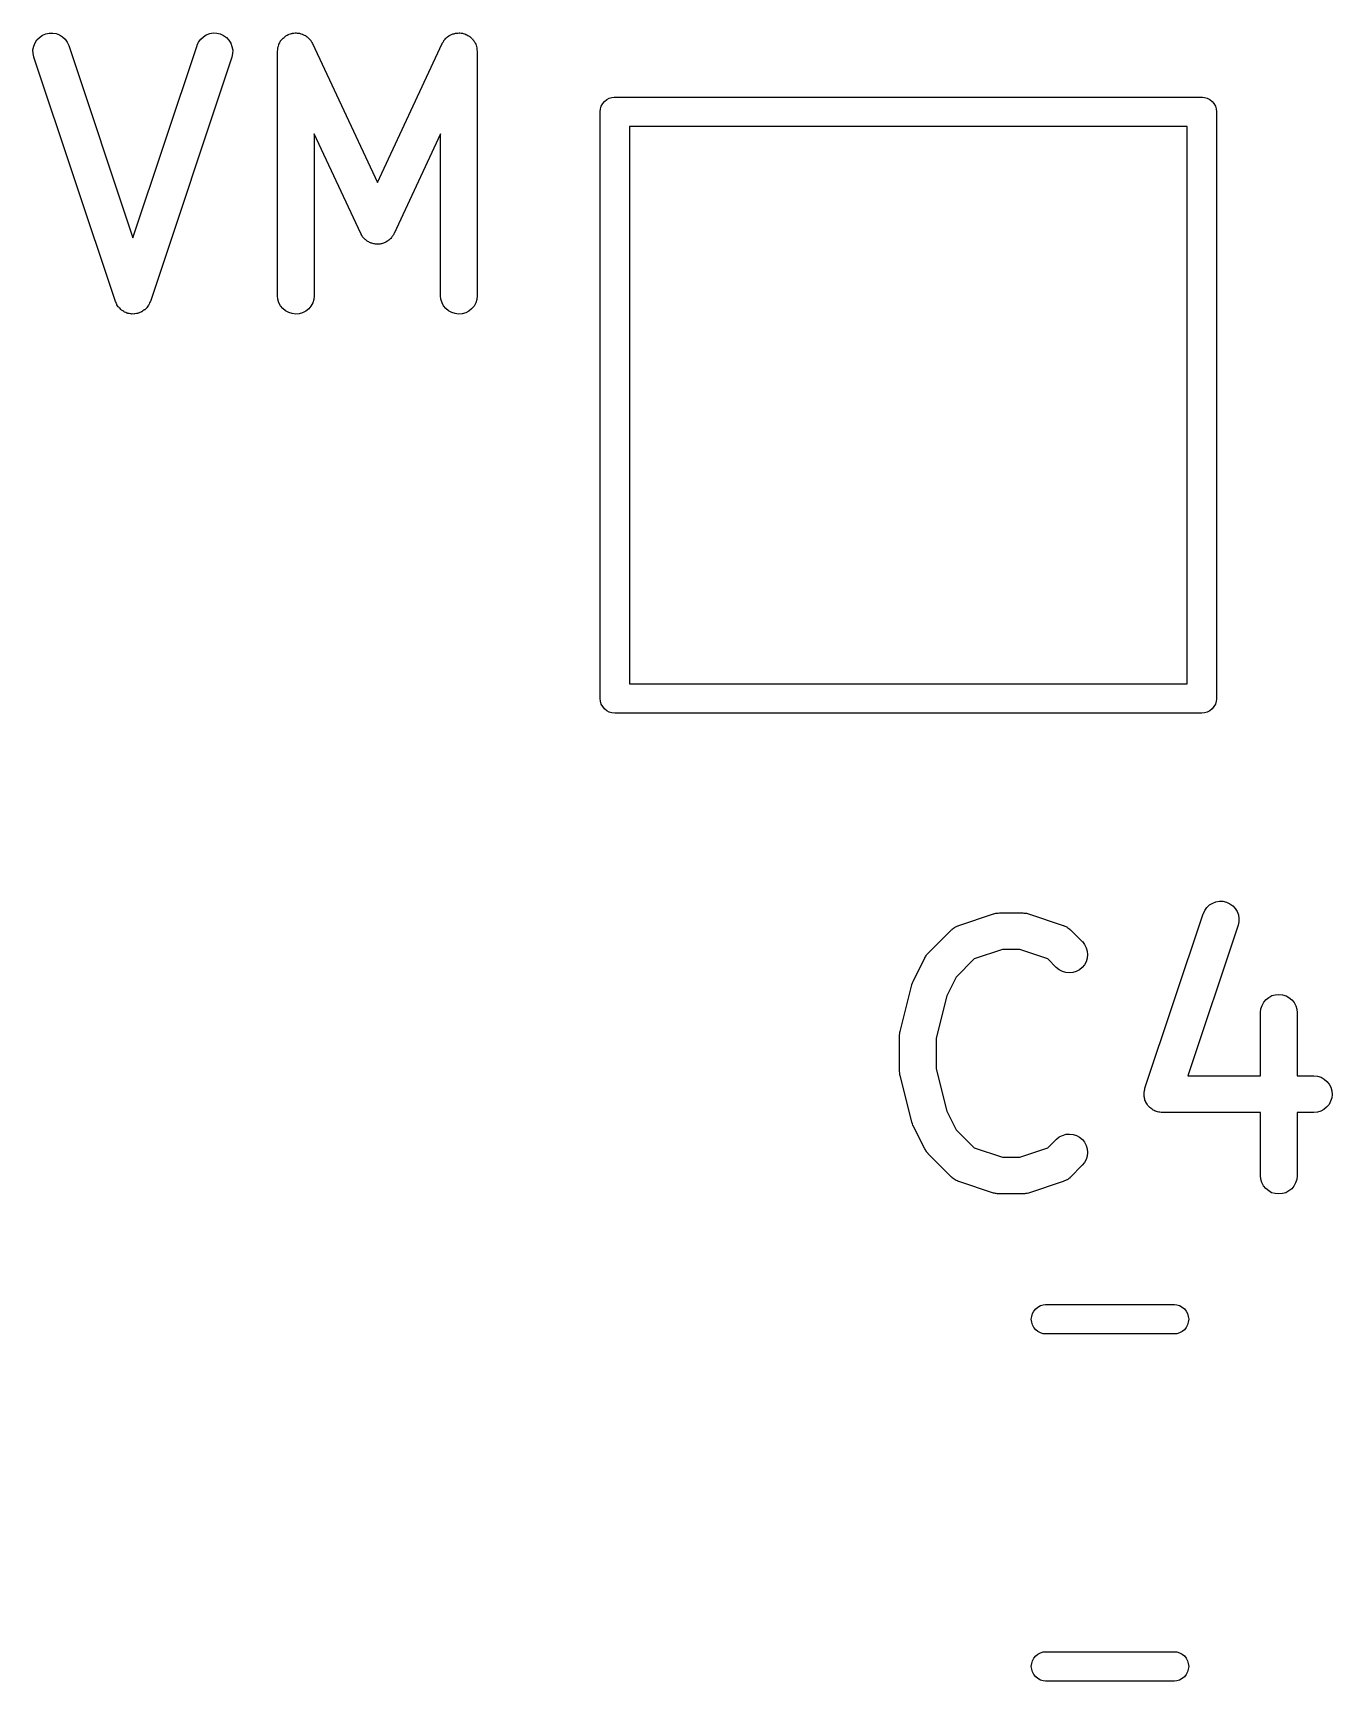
# Model space of a CAD drawing. Extents: x 156.4 to 200.3, y -120.7 to -71.6.
# Drawn here: x 178.72 to 184.03, y -103.22 to -96.48 of the extents above; entities that cross this region are included whole.
import ezdxf

# ---------------------------------------------------------------- set-up
doc = ezdxf.new("R2010")
doc.units = 0
doc.layers.add('BLACK', color=7, linetype='CONTINUOUS')

msp = doc.modelspace()

# ---------------------------------------------------------------- linework, layer by layer
at = {"layer": 'BLACK', "linetype": 'CONTINUOUS'}
for p, q in [((178.759, -96.4869), (178.772, -96.4811)), ((178.772, -96.4811), (178.786, -96.4779)), ((178.786, -96.4779), (178.801, -96.4776)), ((178.801, -96.4776), (178.815, -96.4801)), ((178.815, -96.4801), (178.829, -96.4854)), ((178.829, -96.4854), (178.841, -96.4933)), ((179.417, -96.4926), (179.429, -96.485)), ((179.429, -96.485), (179.443, -96.4799)), ((179.443, -96.4799), (179.457, -96.4775)), ((179.457, -96.4775), (179.472, -96.478)), ((179.472, -96.478), (179.486, -96.4814)), ((179.486, -96.4814), (179.499, -96.4875)), ((179.759, -96.487), (179.764, -96.4842)), ((179.764, -96.4842), (179.766, -96.4836)), ((179.766, -96.4836), (179.767, -96.4828)), ((179.767, -96.4828), (179.773, -96.4813)), ((179.773, -96.4813), (179.778, -96.4794)), ((179.778, -96.4794), (179.78, -96.4792)), ((179.78, -96.4792), (179.781, -96.4787)), ((179.781, -96.4787), (179.787, -96.4782)), ((179.787, -96.4782), (179.792, -96.4774)), ((179.792, -96.4774), (179.794, -96.4775)), ((179.794, -96.4775), (179.796, -96.4774)), ((179.796, -96.4774), (179.801, -96.478)), ((179.801, -96.478), (179.807, -96.4783)), ((179.807, -96.4783), (179.809, -96.4787)), ((179.809, -96.4787), (179.81, -96.4789)), ((179.81, -96.4789), (179.816, -96.4806)), ((179.816, -96.4806), (179.821, -96.482)), ((179.821, -96.482), (179.823, -96.4827)), ((179.823, -96.4827), (179.824, -96.4832)), ((179.824, -96.4832), (179.829, -96.4859)), ((179.829, -96.4859), (179.834, -96.4884)), ((180.424, -96.4878), (180.429, -96.4854)), ((180.429, -96.4854), (180.434, -96.4828)), ((180.434, -96.4828), (180.435, -96.4824)), ((180.435, -96.4824), (180.437, -96.4816)), ((180.437, -96.4816), (180.442, -96.4803)), ((180.442, -96.4803), (180.448, -96.4787)), ((180.448, -96.4787), (180.45, -96.4786)), ((180.45, -96.4786), (180.451, -96.4781)), ((180.451, -96.4781), (180.457, -96.4779)), ((180.457, -96.4779), (180.462, -96.4774)), ((180.462, -96.4774), (180.464, -96.4776)), ((180.464, -96.4776), (180.466, -96.4775)), ((180.466, -96.4775), (180.471, -96.4783)), ((180.471, -96.4783), (180.477, -96.4789)), ((180.477, -96.4789), (180.479, -96.4794)), ((180.479, -96.4794), (180.48, -96.4797)), ((180.48, -96.4797), (180.486, -96.4816)), ((180.486, -96.4816), (180.491, -96.4832)), ((180.491, -96.4832), (180.492, -96.4841)), ((180.492, -96.4841), (180.494, -96.4846)), ((180.494, -96.4846), (180.499, -96.4875)), ((178.72, -96.5461), (178.723, -96.5318)), ((178.721, -96.5608), (178.72, -96.5461)), ((178.723, -96.5318), (178.729, -96.5181)), ((178.729, -96.5181), (178.736, -96.5058)), ((178.736, -96.5058), (178.747, -96.4953)), ((178.747, -96.4953), (178.759, -96.4869)), ((178.841, -96.4933), (178.852, -96.5033)), ((178.852, -96.5033), (178.86, -96.5153)), ((178.86, -96.5153), (178.866, -96.5287)), ((178.866, -96.5287), (179.129, -97.3152)), ((179.129, -97.3152), (179.391, -96.5287)), ((179.391, -96.5277), (179.397, -96.5144)), ((179.391, -96.5287), (179.391, -96.5277)), ((179.397, -96.5144), (179.406, -96.5026)), ((179.406, -96.5026), (179.417, -96.4926)), ((179.499, -96.4875), (179.511, -96.496)), ((179.511, -96.496), (179.521, -96.5067)), ((179.521, -96.5067), (179.529, -96.5191)), ((179.529, -96.5191), (179.534, -96.5328)), ((179.534, -96.5328), (179.537, -96.5472)), ((179.537, -96.5472), (179.536, -96.5618)), ((179.72, -96.5513), (179.721, -96.5458)), ((179.72, -96.5524), (179.72, -96.5513)), ((179.72, -97.5524), (179.72, -96.5524)), ((179.721, -96.5402), (179.722, -96.5385)), ((179.721, -96.5458), (179.721, -96.5402)), ((179.722, -96.5368), (179.724, -96.5314)), ((179.722, -96.5385), (179.722, -96.5368)), ((179.724, -96.5314), (179.725, -96.526)), ((179.725, -96.526), (179.726, -96.5245)), ((179.726, -96.5228), (179.729, -96.5179)), ((179.726, -96.5245), (179.726, -96.5228)), ((179.729, -96.5179), (179.731, -96.5129)), ((179.731, -96.5129), (179.733, -96.5115)), ((179.733, -96.51), (179.737, -96.5057)), ((179.733, -96.5115), (179.733, -96.51)), ((179.737, -96.5057), (179.74, -96.5012)), ((179.74, -96.5012), (179.742, -96.5001)), ((179.742, -96.5001), (179.743, -96.4988)), ((179.743, -96.4988), (179.747, -96.4953)), ((179.747, -96.4953), (179.751, -96.4916)), ((179.751, -96.4916), (179.753, -96.4907)), ((179.753, -96.4907), (179.754, -96.4896)), ((179.754, -96.4896), (179.759, -96.487)), ((179.834, -96.4884), (179.836, -96.4894)), ((179.836, -96.4894), (179.837, -96.4902)), ((179.837, -96.4902), (179.842, -96.4938)), ((179.842, -96.4938), (179.846, -96.4972)), ((179.846, -96.4972), (179.847, -96.4984)), ((179.847, -96.4984), (179.848, -96.4995)), ((179.848, -96.4995), (179.852, -96.5039)), ((179.852, -96.5039), (179.856, -96.5081)), ((179.856, -96.5081), (179.857, -96.5095)), ((179.857, -96.5095), (179.858, -96.5109)), ((179.858, -96.5109), (179.86, -96.5158)), ((179.86, -96.5158), (179.863, -96.5207)), ((179.863, -96.5207), (180.129, -97.0893)), ((180.129, -97.0893), (180.394, -96.5207)), ((180.394, -96.5197), (180.397, -96.5149)), ((180.394, -96.5207), (180.394, -96.5197)), ((180.397, -96.5149), (180.4, -96.51)), ((180.4, -96.51), (180.401, -96.5087)), ((180.401, -96.5087), (180.402, -96.5072)), ((180.402, -96.5072), (180.406, -96.5031)), ((180.406, -96.5031), (180.409, -96.4988)), ((180.409, -96.4988), (180.411, -96.4977)), ((180.411, -96.4977), (180.412, -96.4965)), ((180.412, -96.4965), (180.416, -96.4931)), ((180.416, -96.4931), (180.421, -96.4896)), ((180.421, -96.4896), (180.422, -96.4888)), ((180.422, -96.4888), (180.424, -96.4878)), ((180.499, -96.4875), (180.504, -96.4902)), ((180.504, -96.4902), (180.505, -96.4913)), ((180.505, -96.4913), (180.507, -96.4922)), ((180.507, -96.4922), (180.511, -96.496)), ((180.511, -96.496), (180.515, -96.4995)), ((180.515, -96.4995), (180.516, -96.5009)), ((180.516, -96.5009), (180.517, -96.502)), ((180.517, -96.502), (180.521, -96.5065)), ((180.521, -96.5065), (180.524, -96.5109)), ((180.524, -96.5109), (180.525, -96.5124)), ((180.525, -96.5124), (180.526, -96.5138)), ((180.526, -96.5138), (180.529, -96.5189)), ((180.529, -96.5189), (180.531, -96.5238)), ((180.531, -96.5238), (180.532, -96.5254)), ((180.532, -96.5254), (180.532, -96.527)), ((180.532, -96.527), (180.534, -96.5324)), ((180.534, -96.5324), (180.535, -96.5378)), ((180.535, -96.5378), (180.536, -96.5395)), ((180.536, -96.5395), (180.536, -96.5412)), ((180.536, -96.5412), (180.536, -96.5468)), ((180.536, -96.5468), (180.537, -96.5524)), ((180.537, -96.5524), (180.537, -97.5524)), ((178.724, -96.5751), (178.721, -96.5608)), ((178.724, -96.5761), (178.724, -96.5751)), ((179.057, -97.5761), (178.724, -96.5761)), ((179.533, -96.5761), (179.2, -97.5761)), ((179.536, -96.5618), (179.533, -96.5761)), ((181.057, -96.7574), (181.067, -96.7499)), ((181.067, -96.7499), (181.077, -96.7443)), ((181.077, -96.7443), (181.088, -96.7409)), ((181.088, -96.7409), (181.097, -96.74)), ((181.097, -96.74), (181.1, -96.7397)), ((181.097, -96.74), (181.097, -96.74)), ((181.1, -96.7397), (181.103, -96.74)), ((181.103, -96.74), (183.497, -96.74)), ((183.497, -96.74), (183.5, -96.7397)), ((183.5, -96.7397), (183.503, -96.74)), ((183.503, -96.74), (183.503, -96.74)), ((183.503, -96.74), (183.512, -96.7409)), ((183.512, -96.7409), (183.523, -96.7443)), ((183.523, -96.7443), (183.533, -96.7499)), ((183.533, -96.7499), (183.543, -96.7574)), ((181.04, -96.8), (181.041, -96.7882)), ((181.04, -96.803), (181.04, -96.8)), ((181.04, -99.1971), (181.04, -96.803)), ((181.041, -96.7882), (181.044, -96.7769)), ((181.044, -96.7769), (181.05, -96.7665)), ((181.05, -96.7665), (181.057, -96.7574)), ((183.543, -96.7574), (183.55, -96.7665)), ((183.55, -96.7665), (183.556, -96.7769)), ((183.556, -96.7769), (183.559, -96.7882)), ((183.559, -96.7882), (183.56, -96.8)), ((183.56, -96.8), (183.56, -96.8029)), ((183.56, -96.8029), (183.56, -99.1971)), ((180.061, -97.2984), (179.87, -96.8904)), ((179.87, -96.8904), (179.87, -97.5524)), ((180.387, -96.8904), (180.197, -97.2984)), ((180.387, -97.5524), (180.387, -96.8904)), ((181.16, -96.86), (181.16, -99.14)), ((183.44, -96.86), (181.16, -96.86)), ((183.44, -99.14), (183.44, -96.86)), ((180.063, -97.3017), (180.061, -97.2984)), ((180.064, -97.3053), (180.063, -97.3017)), ((180.066, -97.308), (180.064, -97.3053)), ((180.068, -97.311), (180.066, -97.308)), ((180.071, -97.3139), (180.068, -97.311)), ((180.073, -97.317), (180.071, -97.3139)), ((180.076, -97.3193), (180.073, -97.317)), ((180.078, -97.3219), (180.076, -97.3193)), ((180.081, -97.3242), (180.078, -97.3219)), ((180.084, -97.3269), (180.081, -97.3242)), ((180.087, -97.3286), (180.084, -97.3269)), ((180.09, -97.3307), (180.087, -97.3286)), ((180.093, -97.3324), (180.09, -97.3307)), ((180.096, -97.3344), (180.093, -97.3324)), ((180.1, -97.3356), (180.096, -97.3344)), ((180.103, -97.3371), (180.1, -97.3356)), ((180.106, -97.338), (180.103, -97.3371)), ((180.11, -97.3394), (180.106, -97.338)), ((180.114, -97.3399), (180.11, -97.3394)), ((180.117, -97.3407), (180.114, -97.3399)), ((180.121, -97.341), (180.117, -97.3407)), ((180.125, -97.3416), (180.121, -97.341)), ((180.128, -97.3414), (180.125, -97.3416)), ((180.131, -97.3416), (180.128, -97.3414)), ((180.135, -97.3411), (180.131, -97.3416)), ((180.139, -97.3409), (180.135, -97.3411)), ((180.143, -97.3401), (180.139, -97.3409)), ((180.146, -97.3396), (180.143, -97.3401)), ((180.15, -97.3383), (180.146, -97.3396)), ((180.153, -97.3374), (180.15, -97.3383)), ((180.157, -97.336), (180.153, -97.3374)), ((180.16, -97.3348), (180.157, -97.336)), ((180.163, -97.3329), (180.16, -97.3348)), ((180.167, -97.3312), (180.163, -97.3329)), ((180.17, -97.3292), (180.167, -97.3312)), ((180.172, -97.3275), (180.17, -97.3292)), ((180.175, -97.3249), (180.172, -97.3275)), ((180.179, -97.3226), (180.175, -97.3249)), ((180.181, -97.3201), (180.179, -97.3226)), ((180.183, -97.3178), (180.181, -97.3201)), ((180.186, -97.3147), (180.183, -97.3178)), ((180.188, -97.3118), (180.186, -97.3147)), ((180.19, -97.3089), (180.188, -97.3118)), ((180.192, -97.3062), (180.19, -97.3089)), ((180.194, -97.3027), (180.192, -97.3062)), ((180.196, -97.2993), (180.194, -97.3027)), ((180.197, -97.2984), (180.196, -97.2993)), ((179.722, -97.5669), (179.72, -97.5524)), ((179.87, -97.5534), (179.869, -97.568)), ((179.87, -97.5524), (179.87, -97.5534)), ((180.388, -97.5669), (180.387, -97.5524)), ((180.537, -97.5534), (180.535, -97.568)), ((180.537, -97.5524), (180.537, -97.5534)), ((179.06, -97.5808), (179.057, -97.5761)), ((179.061, -97.5857), (179.06, -97.5808)), ((179.063, -97.5875), (179.061, -97.5857)), ((179.063, -97.5895), (179.063, -97.5875)), ((179.066, -97.5937), (179.063, -97.5895)), ((179.069, -97.5981), (179.066, -97.5937)), ((179.071, -97.5997), (179.069, -97.5981)), ((179.072, -97.6014), (179.071, -97.5997)), ((179.076, -97.605), (179.072, -97.6014)), ((179.079, -97.6088), (179.076, -97.605)), ((179.081, -97.61), (179.079, -97.6088)), ((179.082, -97.6115), (179.081, -97.61)), ((179.087, -97.6143), (179.082, -97.6115)), ((179.091, -97.6173), (179.087, -97.6143)), ((179.093, -97.6182), (179.091, -97.6173)), ((179.095, -97.6193), (179.093, -97.6182)), ((179.1, -97.6212), (179.095, -97.6193)), ((179.104, -97.6234), (179.1, -97.6212)), ((179.106, -97.6239), (179.104, -97.6234)), ((179.108, -97.6246), (179.106, -97.6239)), ((179.114, -97.6255), (179.108, -97.6246)), ((179.119, -97.6267), (179.114, -97.6255)), ((179.121, -97.6268), (179.119, -97.6267)), ((179.123, -97.6272), (179.121, -97.6268)), ((179.128, -97.627), (179.123, -97.6272)), ((179.133, -97.6272), (179.128, -97.627)), ((179.135, -97.6269), (179.133, -97.6272)), ((179.137, -97.6268), (179.135, -97.6269)), ((179.143, -97.6257), (179.137, -97.6268)), ((179.148, -97.6249), (179.143, -97.6257)), ((179.15, -97.6242), (179.148, -97.6249)), ((179.152, -97.6237), (179.15, -97.6242)), ((179.157, -97.6216), (179.152, -97.6237)), ((179.161, -97.6198), (179.157, -97.6216)), ((179.163, -97.6187), (179.161, -97.6198)), ((179.165, -97.6178), (179.163, -97.6187)), ((179.169, -97.6149), (179.165, -97.6178)), ((179.174, -97.6121), (179.169, -97.6149)), ((179.175, -97.6107), (179.174, -97.6121)), ((179.177, -97.6095), (179.175, -97.6107)), ((179.181, -97.6057), (179.177, -97.6095)), ((179.185, -97.6022), (179.181, -97.6057)), ((179.186, -97.6005), (179.185, -97.6022)), ((179.187, -97.5989), (179.186, -97.6005)), ((179.19, -97.5946), (179.187, -97.5989)), ((179.193, -97.5904), (179.19, -97.5946)), ((179.194, -97.5884), (179.193, -97.5904)), ((179.195, -97.5866), (179.194, -97.5884)), ((179.197, -97.5818), (179.195, -97.5866)), ((179.199, -97.5771), (179.197, -97.5818)), ((179.2, -97.5761), (179.199, -97.5771)), ((179.726, -97.581), (179.722, -97.5669)), ((179.733, -97.5939), (179.726, -97.581)), ((179.742, -97.6052), (179.733, -97.5939)), ((179.753, -97.6146), (179.742, -97.6052)), ((179.766, -97.6215), (179.753, -97.6146)), ((179.78, -97.6258), (179.766, -97.6215)), ((179.795, -97.6274), (179.78, -97.6258)), ((179.809, -97.6261), (179.795, -97.6274)), ((179.823, -97.6219), (179.809, -97.6261)), ((179.836, -97.6151), (179.823, -97.6219)), ((179.848, -97.606), (179.836, -97.6151)), ((179.857, -97.5948), (179.848, -97.606)), ((179.864, -97.5819), (179.857, -97.5948)), ((179.869, -97.568), (179.864, -97.5819)), ((180.393, -97.581), (180.388, -97.5669)), ((180.399, -97.5939), (180.393, -97.581)), ((180.409, -97.6052), (180.399, -97.5939)), ((180.42, -97.6146), (180.409, -97.6052)), ((180.433, -97.6215), (180.42, -97.6146)), ((180.447, -97.6258), (180.433, -97.6215)), ((180.461, -97.6274), (180.447, -97.6258)), ((180.476, -97.6261), (180.461, -97.6274)), ((180.49, -97.6219), (180.476, -97.6261)), ((180.503, -97.6151), (180.49, -97.6219)), ((180.514, -97.606), (180.503, -97.6151)), ((180.524, -97.5948), (180.514, -97.606)), ((180.531, -97.5819), (180.524, -97.5948)), ((180.535, -97.568), (180.531, -97.5819)), ((181.16, -99.14), (183.44, -99.14)), ((181.04, -99.2), (181.04, -99.1971)), ((181.041, -99.2118), (181.04, -99.2)), ((181.044, -99.2231), (181.041, -99.2118)), ((181.05, -99.2335), (181.044, -99.2231)), ((181.057, -99.2426), (181.05, -99.2335)), ((181.067, -99.2501), (181.057, -99.2426)), ((181.077, -99.2557), (181.067, -99.2501)), ((183.533, -99.2501), (183.523, -99.2557)), ((183.543, -99.2426), (183.533, -99.2501)), ((183.55, -99.2335), (183.543, -99.2426)), ((183.556, -99.2231), (183.55, -99.2335)), ((183.559, -99.2118), (183.556, -99.2231)), ((183.56, -99.2029), (183.559, -99.2118)), ((183.56, -99.1971), (183.56, -99.2)), ((183.56, -99.2), (183.56, -99.2029)), ((183.56, -99.2029), (183.56, -99.2029)), ((181.088, -99.2591), (181.077, -99.2557)), ((181.1, -99.2603), (181.088, -99.2591)), ((181.103, -99.26), (181.1, -99.2603)), ((183.497, -99.26), (181.103, -99.26)), ((183.5, -99.2603), (183.497, -99.26)), ((183.512, -99.2591), (183.5, -99.2603)), ((183.523, -99.2557), (183.512, -99.2591)), ((183.513, -100.067), (183.521, -100.055)), ((183.521, -100.055), (183.532, -100.045)), ((183.532, -100.045), (183.545, -100.037)), ((183.545, -100.037), (183.558, -100.032)), ((183.558, -100.032), (183.573, -100.03)), ((183.573, -100.03), (183.587, -100.03)), ((183.587, -100.03), (183.602, -100.034)), ((183.602, -100.034), (183.615, -100.04)), ((183.615, -100.04), (183.627, -100.048)), ((183.627, -100.048), (183.637, -100.059)), ((183.637, -100.059), (183.645, -100.071)), ((182.506, -100.129), (182.649, -100.081)), ((182.649, -100.081), (182.65, -100.081)), ((182.65, -100.081), (182.654, -100.08)), ((182.654, -100.08), (182.658, -100.079)), ((182.658, -100.079), (182.661, -100.079)), ((182.661, -100.079), (182.664, -100.078)), ((182.664, -100.078), (182.668, -100.078)), ((182.668, -100.078), (182.673, -100.077)), ((182.673, -100.077), (182.768, -100.077)), ((182.768, -100.077), (182.769, -100.077)), ((182.769, -100.077), (182.773, -100.078)), ((182.773, -100.078), (182.777, -100.078)), ((182.777, -100.078), (182.78, -100.079)), ((182.78, -100.079), (182.783, -100.079)), ((182.783, -100.079), (182.787, -100.08)), ((182.787, -100.08), (182.792, -100.081)), ((182.792, -100.081), (182.934, -100.129)), ((183.268, -100.795), (183.506, -100.081)), ((183.506, -100.081), (183.507, -100.08)), ((183.507, -100.08), (183.513, -100.067)), ((183.645, -100.071), (183.65, -100.085)), ((183.652, -100.114), (183.649, -100.128)), ((183.65, -100.085), (183.652, -100.1)), ((183.652, -100.1), (183.652, -100.114)), ((182.381, -100.242), (182.477, -100.147)), ((182.477, -100.146), (182.479, -100.145)), ((182.477, -100.147), (182.477, -100.146)), ((182.479, -100.145), (182.481, -100.143)), ((182.481, -100.143), (182.485, -100.14)), ((182.485, -100.14), (182.489, -100.137)), ((182.489, -100.137), (182.491, -100.136)), ((182.491, -100.136), (182.493, -100.135)), ((182.493, -100.135), (182.497, -100.133)), ((182.497, -100.133), (182.502, -100.13)), ((182.502, -100.13), (182.504, -100.13)), ((182.504, -100.13), (182.506, -100.129)), ((182.934, -100.129), (182.935, -100.129)), ((182.935, -100.129), (182.937, -100.13)), ((182.937, -100.13), (182.94, -100.131)), ((182.94, -100.131), (182.944, -100.133)), ((182.944, -100.133), (182.949, -100.135)), ((182.949, -100.135), (182.95, -100.137)), ((182.95, -100.137), (182.952, -100.138)), ((182.952, -100.138), (182.956, -100.141)), ((182.956, -100.141), (182.961, -100.144)), ((182.961, -100.144), (182.962, -100.146)), ((182.962, -100.146), (182.964, -100.147)), ((182.964, -100.147), (183.011, -100.195)), ((183.011, -100.195), (183.012, -100.195)), ((183.012, -100.195), (183.021, -100.207)), ((183.649, -100.128), (183.443, -100.744)), ((182.32, -100.357), (182.367, -100.262)), ((182.367, -100.262), (182.368, -100.261)), ((182.368, -100.261), (182.37, -100.257)), ((182.37, -100.257), (182.372, -100.254)), ((182.372, -100.254), (182.374, -100.251)), ((182.374, -100.251), (182.376, -100.248)), ((182.376, -100.248), (182.379, -100.245)), ((182.379, -100.245), (182.381, -100.242)), ((182.685, -100.227), (182.57, -100.266)), ((182.756, -100.227), (182.685, -100.227)), ((182.87, -100.266), (182.756, -100.227)), ((183.021, -100.207), (183.028, -100.22)), ((183.028, -100.22), (183.032, -100.234)), ((183.032, -100.234), (183.033, -100.248)), ((183.033, -100.248), (183.032, -100.263)), ((182.57, -100.266), (182.496, -100.34)), ((182.905, -100.301), (182.87, -100.266)), ((182.917, -100.31), (182.905, -100.301)), ((182.93, -100.317), (182.917, -100.31)), ((182.944, -100.321), (182.93, -100.317)), ((182.958, -100.323), (182.944, -100.321)), ((182.973, -100.321), (182.958, -100.323)), ((182.987, -100.317), (182.973, -100.321)), ((183, -100.31), (182.987, -100.317)), ((183.011, -100.301), (183, -100.31)), ((183.02, -100.29), (183.011, -100.301)), ((183.027, -100.277), (183.02, -100.29)), ((183.032, -100.263), (183.027, -100.277)), ((182.267, -100.563), (182.314, -100.372)), ((182.314, -100.372), (182.314, -100.371)), ((182.314, -100.371), (182.315, -100.371)), ((182.315, -100.371), (182.317, -100.364)), ((182.315, -100.371), (182.315, -100.371)), ((182.317, -100.364), (182.32, -100.358)), ((182.32, -100.358), (182.32, -100.357)), ((182.32, -100.357), (182.32, -100.357)), ((182.496, -100.34), (182.458, -100.417)), ((182.458, -100.417), (182.414, -100.59)), ((183.742, -100.47), (183.747, -100.456)), ((183.747, -100.456), (183.754, -100.443)), ((183.754, -100.443), (183.763, -100.432)), ((183.763, -100.432), (183.774, -100.423)), ((183.774, -100.423), (183.787, -100.416)), ((183.787, -100.416), (183.801, -100.412)), ((183.801, -100.412), (183.816, -100.411)), ((183.816, -100.411), (183.831, -100.412)), ((183.831, -100.412), (183.845, -100.417)), ((183.845, -100.417), (183.857, -100.424)), ((183.857, -100.424), (183.869, -100.433)), ((183.869, -100.433), (183.878, -100.444)), ((183.878, -100.444), (183.885, -100.457)), ((183.885, -100.457), (183.889, -100.471)), ((183.74, -100.485), (183.742, -100.47)), ((183.74, -100.486), (183.74, -100.485)), ((183.74, -100.744), (183.74, -100.486)), ((183.889, -100.471), (183.89, -100.486)), ((183.89, -100.486), (183.89, -100.744)), ((182.264, -100.577), (182.265, -100.571)), ((182.264, -100.579), (182.264, -100.577)), ((182.264, -100.58), (182.264, -100.579)), ((182.264, -100.581), (182.264, -100.58)), ((182.264, -100.724), (182.264, -100.581)), ((182.265, -100.571), (182.266, -100.565)), ((182.266, -100.564), (182.267, -100.563)), ((182.266, -100.565), (182.266, -100.564)), ((182.414, -100.59), (182.414, -100.715)), ((182.264, -100.725), (182.264, -100.724)), ((182.264, -100.726), (182.264, -100.725)), ((182.265, -100.732), (182.264, -100.726)), ((182.266, -100.738), (182.265, -100.732)), ((182.414, -100.715), (182.458, -100.888)), ((182.266, -100.74), (182.266, -100.738)), ((182.266, -100.741), (182.266, -100.74)), ((182.267, -100.742), (182.266, -100.741)), ((182.314, -100.932), (182.267, -100.742)), ((183.266, -100.804), (183.267, -100.8)), ((183.267, -100.8), (183.268, -100.795)), ((183.443, -100.744), (183.74, -100.744)), ((183.89, -100.744), (183.958, -100.744)), ((183.958, -100.744), (183.959, -100.744)), ((183.959, -100.744), (183.974, -100.746)), ((183.974, -100.746), (183.988, -100.75)), ((183.988, -100.75), (184.001, -100.757)), ((184.001, -100.757), (184.012, -100.767)), ((184.012, -100.767), (184.021, -100.778)), ((184.021, -100.778), (184.028, -100.791)), ((184.028, -100.791), (184.032, -100.805)), ((183.264, -100.819), (183.265, -100.814)), ((183.265, -100.821), (183.264, -100.819)), ((183.264, -100.824), (183.265, -100.821)), ((183.265, -100.829), (183.264, -100.824)), ((183.265, -100.81), (183.266, -100.807)), ((183.265, -100.814), (183.265, -100.81)), ((183.266, -100.833), (183.265, -100.829)), ((183.266, -100.807), (183.266, -100.804)), ((183.266, -100.836), (183.266, -100.833)), ((183.267, -100.839), (183.266, -100.836)), ((183.268, -100.843), (183.267, -100.839)), ((183.27, -100.847), (183.268, -100.843)), ((183.271, -100.85), (183.27, -100.847)), ((183.272, -100.852), (183.271, -100.85)), ((183.274, -100.856), (183.272, -100.852)), ((183.277, -100.86), (183.274, -100.856)), ((183.278, -100.862), (183.277, -100.86)), ((183.28, -100.865), (183.278, -100.862)), ((183.283, -100.868), (183.28, -100.865)), ((183.286, -100.872), (183.283, -100.868)), ((184.021, -100.861), (184.011, -100.872)), ((184.027, -100.848), (184.021, -100.861)), ((184.032, -100.834), (184.027, -100.848)), ((184.032, -100.805), (184.033, -100.82)), ((184.033, -100.82), (184.032, -100.834)), ((182.314, -100.933), (182.314, -100.932)), ((182.317, -100.94), (182.314, -100.933)), ((182.314, -100.933), (182.314, -100.933)), ((182.458, -100.888), (182.496, -100.965)), ((183.288, -100.873), (183.286, -100.872)), ((183.29, -100.875), (183.288, -100.873)), ((183.293, -100.878), (183.29, -100.875)), ((183.297, -100.881), (183.293, -100.878)), ((183.299, -100.882), (183.297, -100.881)), ((183.302, -100.884), (183.299, -100.882)), ((183.306, -100.886), (183.302, -100.884)), ((183.31, -100.888), (183.306, -100.886)), ((183.312, -100.889), (183.31, -100.888)), ((183.315, -100.89), (183.312, -100.889)), ((183.319, -100.891), (183.315, -100.89)), ((183.324, -100.892), (183.319, -100.891)), ((183.327, -100.893), (183.324, -100.892)), ((183.329, -100.893), (183.327, -100.893)), ((183.334, -100.894), (183.329, -100.893)), ((183.338, -100.894), (183.334, -100.894)), ((183.339, -100.894), (183.338, -100.894)), ((183.74, -100.894), (183.339, -100.894)), ((183.74, -101.152), (183.74, -100.894)), ((183.958, -100.894), (183.89, -100.894)), ((183.89, -100.894), (183.89, -101.152)), ((183.973, -100.893), (183.958, -100.894)), ((183.987, -100.888), (183.973, -100.893)), ((184, -100.882), (183.987, -100.888)), ((184.011, -100.872), (184, -100.882)), ((182.319, -100.946), (182.317, -100.94)), ((182.319, -100.947), (182.319, -100.946)), ((182.32, -100.948), (182.319, -100.947)), ((182.319, -100.947), (182.319, -100.947)), ((182.367, -101.043), (182.32, -100.948)), ((182.496, -100.965), (182.57, -101.039)), ((182.87, -101.039), (182.905, -101.004)), ((182.905, -101.004), (182.906, -101.003)), ((182.906, -101.003), (182.917, -100.994)), ((182.917, -100.994), (182.93, -100.988)), ((182.93, -100.988), (182.945, -100.983)), ((182.945, -100.983), (182.959, -100.982)), ((182.959, -100.982), (182.974, -100.984)), ((182.974, -100.984), (182.988, -100.988)), ((182.988, -100.988), (183, -100.995)), ((183, -100.995), (183.012, -101.004)), ((183.012, -101.004), (183.021, -101.016)), ((182.37, -101.047), (182.367, -101.043)), ((182.372, -101.05), (182.37, -101.047)), ((182.374, -101.053), (182.372, -101.05)), ((182.375, -101.055), (182.374, -101.053)), ((182.378, -101.059), (182.375, -101.055)), ((182.381, -101.062), (182.378, -101.059)), ((182.381, -101.063), (182.381, -101.062)), ((182.477, -101.158), (182.381, -101.063)), ((182.57, -101.039), (182.685, -101.077)), ((182.756, -101.077), (182.87, -101.039)), ((183.021, -101.016), (183.028, -101.029)), ((183.028, -101.029), (183.032, -101.043)), ((183.032, -101.043), (183.033, -101.057)), ((183.033, -101.057), (183.032, -101.072)), ((182.685, -101.077), (182.756, -101.077)), ((183.011, -101.11), (182.964, -101.158)), ((183.021, -101.099), (183.011, -101.11)), ((183.028, -101.086), (183.021, -101.099)), ((183.032, -101.072), (183.028, -101.086)), ((182.478, -101.159), (182.477, -101.158)), ((182.48, -101.161), (182.478, -101.159)), ((182.484, -101.164), (182.48, -101.161)), ((182.488, -101.167), (182.484, -101.164)), ((182.49, -101.168), (182.488, -101.167)), ((182.492, -101.169), (182.49, -101.168)), ((182.496, -101.172), (182.492, -101.169)), ((182.501, -101.174), (182.496, -101.172)), ((182.503, -101.175), (182.501, -101.174)), ((182.505, -101.176), (182.503, -101.175)), ((182.506, -101.176), (182.505, -101.176)), ((182.649, -101.224), (182.506, -101.176)), ((182.934, -101.176), (182.792, -101.224)), ((182.936, -101.175), (182.934, -101.176)), ((182.939, -101.174), (182.936, -101.175)), ((182.943, -101.172), (182.939, -101.174)), ((182.948, -101.17), (182.943, -101.172)), ((182.95, -101.169), (182.948, -101.17)), ((182.952, -101.168), (182.95, -101.169)), ((182.956, -101.164), (182.952, -101.168)), ((182.96, -101.162), (182.956, -101.164)), ((182.961, -101.16), (182.96, -101.162)), ((182.963, -101.159), (182.961, -101.16)), ((182.964, -101.158), (182.963, -101.159)), ((183.742, -101.167), (183.74, -101.152)), ((183.746, -101.181), (183.742, -101.167)), ((183.753, -101.194), (183.746, -101.181)), ((183.762, -101.205), (183.753, -101.194)), ((183.774, -101.215), (183.762, -101.205)), ((183.868, -101.206), (183.857, -101.215)), ((183.877, -101.195), (183.868, -101.206)), ((183.884, -101.182), (183.877, -101.195)), ((183.889, -101.168), (183.884, -101.182)), ((183.89, -101.153), (183.889, -101.168)), ((183.89, -101.152), (183.89, -101.153)), ((182.653, -101.224), (182.649, -101.224)), ((182.657, -101.226), (182.653, -101.224)), ((182.66, -101.226), (182.657, -101.226)), ((182.663, -101.227), (182.66, -101.226)), ((182.667, -101.227), (182.663, -101.227)), ((182.672, -101.227), (182.667, -101.227)), ((182.673, -101.227), (182.672, -101.227)), ((182.768, -101.227), (182.673, -101.227)), ((182.772, -101.227), (182.768, -101.227)), ((182.776, -101.227), (182.772, -101.227)), ((182.779, -101.226), (182.776, -101.227)), ((182.782, -101.226), (182.779, -101.226)), ((182.786, -101.225), (182.782, -101.226)), ((182.791, -101.224), (182.786, -101.225)), ((182.792, -101.224), (182.791, -101.224)), ((183.786, -101.222), (183.774, -101.215)), ((183.8, -101.226), (183.786, -101.222)), ((183.815, -101.227), (183.8, -101.226)), ((183.83, -101.226), (183.815, -101.227)), ((183.844, -101.222), (183.83, -101.226)), ((183.857, -101.215), (183.844, -101.222)), ((182.803, -101.74), (182.805, -101.728)), ((182.805, -101.752), (182.803, -101.74)), ((182.805, -101.728), (182.808, -101.717)), ((182.808, -101.717), (182.814, -101.707)), ((182.814, -101.707), (182.821, -101.697)), ((182.821, -101.697), (182.83, -101.69)), ((182.83, -101.69), (182.841, -101.684)), ((182.841, -101.684), (182.852, -101.681)), ((182.852, -101.681), (182.861, -101.68)), ((182.861, -101.68), (183.389, -101.68)), ((183.389, -101.68), (183.398, -101.681)), ((183.398, -101.681), (183.409, -101.684)), ((183.409, -101.684), (183.42, -101.69)), ((183.42, -101.69), (183.429, -101.697)), ((183.429, -101.697), (183.436, -101.707)), ((183.436, -101.707), (183.442, -101.717)), ((183.442, -101.717), (183.445, -101.728)), ((183.445, -101.728), (183.447, -101.74)), ((183.447, -101.74), (183.445, -101.752)), ((182.808, -101.763), (182.805, -101.752)), ((182.814, -101.773), (182.808, -101.763)), ((182.821, -101.783), (182.814, -101.773)), ((182.83, -101.79), (182.821, -101.783)), ((182.841, -101.796), (182.83, -101.79)), ((182.852, -101.799), (182.841, -101.796)), ((182.861, -101.8), (182.852, -101.799)), ((183.389, -101.8), (182.861, -101.8)), ((183.398, -101.799), (183.389, -101.8)), ((183.409, -101.796), (183.398, -101.799)), ((183.42, -101.79), (183.409, -101.796)), ((183.429, -101.783), (183.42, -101.79)), ((183.436, -101.773), (183.429, -101.783)), ((183.442, -101.763), (183.436, -101.773)), ((183.445, -101.752), (183.442, -101.763)), ((182.803, -103.16), (182.805, -103.148)), ((182.805, -103.172), (182.803, -103.16)), ((182.805, -103.148), (182.808, -103.137)), ((182.808, -103.137), (182.814, -103.127)), ((182.814, -103.127), (182.821, -103.117)), ((182.821, -103.117), (182.83, -103.11)), ((182.83, -103.11), (182.841, -103.104)), ((182.841, -103.104), (182.852, -103.101)), ((182.852, -103.101), (182.861, -103.1)), ((182.861, -103.1), (183.389, -103.1)), ((183.389, -103.1), (183.398, -103.101)), ((183.398, -103.101), (183.409, -103.104)), ((183.409, -103.104), (183.42, -103.11)), ((183.42, -103.11), (183.429, -103.117)), ((183.429, -103.117), (183.436, -103.127)), ((183.436, -103.127), (183.442, -103.137)), ((183.442, -103.137), (183.445, -103.148)), ((183.445, -103.148), (183.447, -103.16)), ((183.447, -103.16), (183.445, -103.172)), ((182.808, -103.183), (182.805, -103.172)), ((182.814, -103.193), (182.808, -103.183)), ((182.821, -103.203), (182.814, -103.193)), ((182.83, -103.21), (182.821, -103.203)), ((182.841, -103.216), (182.83, -103.21)), ((182.852, -103.219), (182.841, -103.216)), ((182.861, -103.22), (182.852, -103.219)), ((183.389, -103.22), (182.861, -103.22)), ((183.398, -103.219), (183.389, -103.22)), ((183.409, -103.216), (183.398, -103.219)), ((183.42, -103.21), (183.409, -103.216)), ((183.429, -103.203), (183.42, -103.21)), ((183.436, -103.193), (183.429, -103.203)), ((183.442, -103.183), (183.436, -103.193)), ((183.445, -103.172), (183.442, -103.183))]:
    msp.add_line(p, q, dxfattribs=at)

doc.saveas('drawing.dxf')
